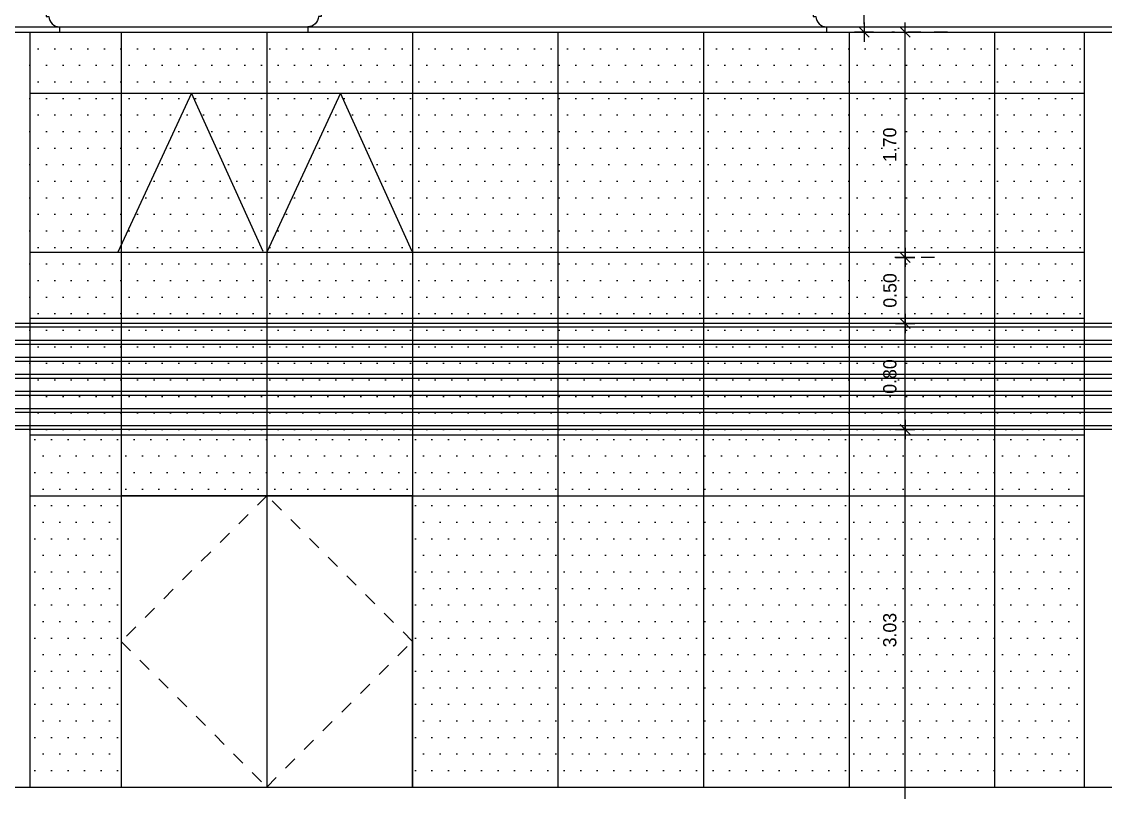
# Model space of a CAD drawing. Extents: x 185 to 567, y -69 to 170.
# Drawn here: x 314 to 322.19, y -48.38 to -42.56 of the extents above; entities that cross this region are included whole.
import ezdxf

# ---------------------------------------------------------------- set-up
doc = ezdxf.new("R2010")
doc.units = 0
doc.header["$LTSCALE"] = 0.25
doc.header["$MEASUREMENT"] = 0
doc.header["$PDMODE"] = 35
doc.header["$PDSIZE"] = -1
for name, pattern in [('DASHED', [0.75, 0.5, -0.25]), ('DOT2', [0.125, 0, -0.125]), ('HIDDEN', [9.525, 6.35, -3.175])]:
    doc.linetypes.add(name, pattern=pattern)
doc.layers.get('0').update_dxf_attribs({"linetype": 'CONTINUOUS'})
doc.layers.get('Defpoints').update_dxf_attribs({"linetype": 'CONTINUOUS'})
for name, color, linetype in [('20-SYMBOLS', 2, 'CONTINUOUS'), ('A-ELV', 2, 'CONTINUOUS'), ('A-ELV 5', 51, 'CONTINUOUS'), ('A-ELV 6', 71, 'CONTINUOUS'), ('A-GRC', 8, 'CONTINUOUS'), ('A-groves', 8, 'CONTINUOUS'), ('A-IDM', 221, 'CONTINUOUS'), ('A-SEC', 11, 'CONTINUOUS'), ('A-SECLAS', 94, 'CONTINUOUS'), ('A-WIN', 3, 'CONTINUOUS'), ('A-WIN HAT', 125, 'CONTINUOUS'), ('ELEV', 140, 'CONTINUOUS')]:
    doc.layers.add(name, color=color, linetype=linetype)
doc.styles.add('XARAB', font='xarab.shx')
doc.dimstyles.new('DIM50', dxfattribs={"dimtxt": 0.1, "dimasz": 0.06, "dimexe": 0.1, "dimexo": 0, "dimgap": 0.05, "dimtad": 1, "dimzin": 3, "dimdsep": 46, "dimtxsty": 'XARAB', "dimblk": 'DTICK', "dimcen": 0.09, "dimclrd": 256, "dimclre": 5, "dimclrt": 3, "dimadec": 0, "dimazin": 3, "dimtfac": 1, "dimtix": 1, "dimtmove": 2, "dimatfit": 0, "dimldrblk": 'DTICK', "dimfxl": 0.15, "dimtolj": 1, "dimtzin": 3, "dimlwd": -3, "dimlwe": -3, "dimarcsym": 0})

# ---------------------------------------------------------------- blocks, each defined once
blk = doc.blocks.new('A$C7860229F')
blk.add_lwpolyline([(0.1263, 0.285), (0.1263, 0.265), (0.1, 0.265), (0.1, 0.225, 0.394493), (0.02, 0.145), (0, 0.145), (0, -0.145), (0.02, -0.145, 0.394493), (0.1, -0.225), (0.1, -0.265)], format="xyb")
blk = doc.blocks.new('g-d')
at = {"layer": '20-SYMBOLS', "color": 8, "linetype": 'HIDDEN', "ltscale": 0.05}
blk.add_lwpolyline([(0, 2.2), (-1.1, 1.1), (0, 0), (1.1, 1.1)], close=True, dxfattribs=at)
at = {"layer": 'ELEV'}
blk.add_lwpolyline([(1.1, 0), (1.1, 2.2), (-1.1, 2.2), (-1.1, 0)], dxfattribs=at)
blk = doc.blocks.new('DTICK')
for p, q in [((-1.21, 0), (1.21, 0)), ((0, 1.21), (0, -1.21))]:
    blk.add_line(p, q)
at = {"color": 3}
blk.add_line((-0.63, -0.63), (0.63, 0.63), dxfattribs=at)
blk = doc.blocks.new('*D1791')
at = {"layer": 'A-IDM', "color": 5, "linetype": 'DOT2', "lineweight": -3, "transparency": 16777216}
for p, q in [((320.523, -42.0856), (320.2647, -42.0856)), ((320.4163, -42.6356), (320.2647, -42.6356))]:
    blk.add_line(p, q, dxfattribs=at)
at = {"layer": 'A-IDM', "lineweight": -3, "transparency": 16777216}
blk.add_line((320.3647, -42.5756), (320.3647, -42.1456), dxfattribs=at)
at = {"layer": 'Defpoints', "color": 0, "transparency": 16777216}
for p in [(320.3647, -42.0856), (320.523, -42.0856, 0), (320.4163, -42.6356, 0)]:
    blk.add_point(p, dxfattribs=at)
at = {"layer": 'A-IDM', "lineweight": -3, "transparency": 16777216, "xscale": 0.06, "yscale": 0.06, "zscale": 0.06}
for p, rotation in [((320.3647, -42.0856), 90), ((320.3647, -42.6356), 270)]:
    blk.add_blockref('DTICK', p, dxfattribs=dict(at, rotation=rotation))
at = {"layer": 'A-IDM', "color": 3, "transparency": 16777216, "insert": (320.2506, -42.3606), "char_height": 0.1, "attachment_point": 5, "rotation": 90, "style": 'XARAB'}
blk.add_mtext('\\A1;0.55', dxfattribs=at)
blk = doc.blocks.new('*D1889')
at = {"layer": 'A-IDM', "color": 5, "linetype": 'DOT2', "lineweight": -3, "transparency": 16777216}
for p, q in [((320.7116, -45.6357), (320.5751, -45.6357)), ((320.7116, -48.6657), (320.5751, -48.6657))]:
    blk.add_line(p, q, dxfattribs=at)
at = {"layer": 'A-IDM', "lineweight": -3, "transparency": 16777216}
blk.add_line((320.6751, -48.6057), (320.6751, -45.6957), dxfattribs=at)
at = {"layer": 'Defpoints', "color": 0, "transparency": 16777216}
for p in [(320.6751, -45.6357), (320.7116, -45.6357, 0), (320.7116, -48.6657)]:
    blk.add_point(p, dxfattribs=at)
at = {"layer": 'A-IDM', "lineweight": -3, "transparency": 16777216, "xscale": 0.06, "yscale": 0.06, "zscale": 0.06}
for p, rotation in [((320.6751, -45.6357), 90), ((320.6751, -48.6657), 270)]:
    blk.add_blockref('DTICK', p, dxfattribs=dict(at, rotation=rotation))
at = {"layer": 'A-IDM', "color": 3, "transparency": 16777216, "insert": (320.5597, -47.1507), "char_height": 0.1, "attachment_point": 5, "rotation": 90, "style": 'XARAB'}
blk.add_mtext('\\A1;3.03', dxfattribs=at)
blk = doc.blocks.new('*D1890')
at = {"layer": 'A-IDM', "color": 5, "linetype": 'DOT2', "lineweight": -3, "transparency": 16777216}
for p, q in [((320.84, -44.8357), (320.5751, -44.8357)), ((320.7116, -45.6357), (320.5751, -45.6357))]:
    blk.add_line(p, q, dxfattribs=at)
at = {"layer": 'A-IDM', "lineweight": -3, "transparency": 16777216}
blk.add_line((320.6751, -45.5757), (320.6751, -44.8957), dxfattribs=at)
at = {"layer": 'Defpoints', "color": 0, "transparency": 16777216}
for p in [(320.6751, -44.8357), (320.84, -44.8357, 0), (320.7116, -45.6357, 0)]:
    blk.add_point(p, dxfattribs=at)
at = {"layer": 'A-IDM', "lineweight": -3, "transparency": 16777216, "xscale": 0.06, "yscale": 0.06, "zscale": 0.06}
for p, rotation in [((320.6751, -44.8357), 90), ((320.6751, -45.6357), 270)]:
    blk.add_blockref('DTICK', p, dxfattribs=dict(at, rotation=rotation))
at = {"layer": 'A-IDM', "color": 3, "transparency": 16777216, "insert": (320.5601, -45.2357), "char_height": 0.1, "attachment_point": 5, "rotation": 90, "style": 'XARAB'}
blk.add_mtext('\\A1;0.80', dxfattribs=at)
blk = doc.blocks.new('*D1891')
at = {"layer": 'A-IDM', "color": 5, "linetype": 'DOT2', "lineweight": -3, "transparency": 16777216}
for p, q in [((320.8965, -44.3357), (320.5751, -44.3357)), ((320.84, -44.8357), (320.5751, -44.8357))]:
    blk.add_line(p, q, dxfattribs=at)
at = {"layer": 'A-IDM', "lineweight": -3, "transparency": 16777216}
blk.add_line((320.6751, -44.7757), (320.6751, -44.3957), dxfattribs=at)
at = {"layer": 'Defpoints', "color": 0, "transparency": 16777216}
for p in [(320.6751, -44.3357), (320.8965, -44.3357, 0), (320.84, -44.8357, 0)]:
    blk.add_point(p, dxfattribs=at)
at = {"layer": 'A-IDM', "lineweight": -3, "transparency": 16777216, "xscale": 0.06, "yscale": 0.06, "zscale": 0.06}
for p, rotation in [((320.6751, -44.3357), 90), ((320.6751, -44.8357), 270)]:
    blk.add_blockref('DTICK', p, dxfattribs=dict(at, rotation=rotation))
at = {"layer": 'A-IDM', "color": 3, "transparency": 16777216, "insert": (320.5611, -44.5857), "char_height": 0.1, "attachment_point": 5, "rotation": 90, "style": 'XARAB'}
blk.add_mtext('\\A1;0.50', dxfattribs=at)
blk = doc.blocks.new('*D1892')
at = {"layer": 'A-IDM', "color": 5, "linetype": 'DOT2', "lineweight": -3, "transparency": 16777216}
for p, q in [((320.9945, -42.6357), (320.5751, -42.6357)), ((320.8965, -44.3357), (320.5751, -44.3357))]:
    blk.add_line(p, q, dxfattribs=at)
at = {"layer": 'A-IDM', "lineweight": -3, "transparency": 16777216}
blk.add_line((320.6751, -44.2757), (320.6751, -42.6957), dxfattribs=at)
at = {"layer": 'Defpoints', "color": 0, "transparency": 16777216}
for p in [(320.6751, -42.6357), (320.9945, -42.6357, 0), (320.8965, -44.3357, 0)]:
    blk.add_point(p, dxfattribs=at)
at = {"layer": 'A-IDM', "lineweight": -3, "transparency": 16777216, "xscale": 0.06, "yscale": 0.06, "zscale": 0.06}
for p, rotation in [((320.6751, -42.6357), 90), ((320.6751, -44.3357), 270)]:
    blk.add_blockref('DTICK', p, dxfattribs=dict(at, rotation=rotation))
at = {"layer": 'A-IDM', "color": 3, "transparency": 16777216, "insert": (320.5593, -43.4857), "char_height": 0.1, "attachment_point": 5, "rotation": 90, "style": 'XARAB'}
blk.add_mtext('\\A1;1.70', dxfattribs=at)

msp = doc.modelspace()

# ---------------------------------------------------------------- hatches: boundary and pattern name
at = {"layer": 'A-WIN HAT'}
h = msp.add_hatch(dxfattribs=at)
h.set_pattern_fill('DOTS', color=256, scale=2, style=0)
h.set_pattern_definition([(0, (314.0615, -45.63555), (0.0625, 0.125), [0, -0.125])])
h.paths.add_polyline_path([(322.0314, -42.5957), (314.0615, -42.5957), (314.0615, -43.4445), (322.0314, -43.4445)])
h.paths.add_polyline_path([(322.0314, -43.4445), (314.0615, -43.4445), (314.0615, -45.6355), (322.0314, -45.6355)])
h = msp.add_hatch(dxfattribs=at)
h.set_pattern_fill('DOTS', color=256, scale=2, style=0)
h.set_pattern_definition([(0, (314.16152, -48.33556), (0.0625, 0.125), [0, -0.125])])
h.paths.add_polyline_path([(322.0314, -45.6755), (321.3515, -45.6756), (321.3515, -46.1357), (322.0314, -46.1357)])
h.paths.add_polyline_path([(322.0314, -46.1357), (321.3515, -46.1357), (321.3515, -48.3356), (322.0314, -48.3356)])
h.paths.add_polyline_path([(321.3515, -45.6756), (320.2515, -45.6756), (320.2515, -46.1357), (321.3515, -46.1357)])
h.paths.add_polyline_path([(321.3515, -46.1357), (320.2515, -46.1357), (320.2515, -48.3356), (321.3515, -48.3356)])
h.paths.add_polyline_path([(320.2515, -45.6756), (319.1515, -45.6756), (319.1515, -46.1357), (320.2515, -46.1357)])
h.paths.add_polyline_path([(320.2515, -46.1357), (319.1515, -46.1357), (319.1515, -48.3356), (320.2515, -48.3356)])
h.paths.add_polyline_path([(319.1515, -45.6756), (318.0515, -45.6756), (318.0515, -46.1357), (319.1515, -46.1357)])
h.paths.add_polyline_path([(319.1515, -46.1357), (318.0515, -46.1357), (318.0515, -48.3356), (319.1515, -48.3356)])
h.paths.add_polyline_path([(318.0515, -45.6756), (316.9515, -45.6756), (316.9515, -46.1357), (318.0515, -46.1357)])
h.paths.add_polyline_path([(318.0515, -46.1357), (316.9515, -46.1357), (316.9515, -48.3356), (318.0515, -48.3356)])
h.paths.add_polyline_path([(316.9515, -45.6756), (315.8515, -45.6756), (315.8515, -46.1356), (316.9515, -46.1356)])
h.paths.add_polyline_path([(315.8515, -45.6756), (314.7515, -45.6756), (314.7515, -46.1356), (315.8515, -46.1356)])
h.paths.add_polyline_path([(314.7515, -45.6756), (314.0615, -45.6756), (314.0615, -46.1357), (314.7515, -46.1357), (314.7515, -46.1356)])
h.paths.add_polyline_path([(314.7515, -46.1357), (314.0615, -46.1357), (314.0615, -48.3356), (314.7515, -48.3356)])

# ---------------------------------------------------------------- linework, layer by layer
at = {"layer": 'A-ELV'}
for p, q in [((327.2515, -44.8357, -0.0001), (299.3, -44.8357, -0.0001)), ((327.2515, -44.8642, -0.0001), (299.3, -44.8642, -0.0001)), ((327.2515, -44.9642, -0.0001), (299.3, -44.9642, -0.0001)), ((327.2515, -44.9928, -0.0001), (299.3, -44.9928, -0.0001)), ((327.2515, -45.0928, -0.0001), (299.3, -45.0928, -0.0001)), ((327.2515, -45.1214, -0.0001), (299.3, -45.1214, -0.0001)), ((327.2515, -45.2214, -0.0001), (299.3, -45.2214, -0.0001)), ((327.2515, -45.2499, -0.0001), (299.3, -45.2499, -0.0001)), ((327.2515, -45.3499, -0.0001), (299.3, -45.3499, -0.0001)), ((327.2515, -45.3785, -0.0001), (299.3, -45.3785, -0.0001)), ((327.2515, -45.4785, -0.0001), (299.3, -45.4785, -0.0001)), ((327.2515, -45.5071, -0.0001), (299.3, -45.5071, -0.0001)), ((327.2515, -45.6071, -0.0001), (299.3, -45.6071, -0.0001)), ((327.2515, -45.6357, -0.0001), (299.3, -45.6357, -0.0001))]:
    msp.add_line(p, q, dxfattribs=at)
at = {"layer": 'A-ELV 5'}
for p, q in [((314.0615, -42.6357, 0), (314.0615, -48.3356, 0)), ((322.0314, -48.3356, 0), (322.0314, -42.6357, 0)), ((322.0314, -48.3356, 0), (322.0314, -42.6357, 0))]:
    msp.add_line(p, q, dxfattribs=at)
at = {"layer": 'A-ELV 6'}
msp.add_line((300.0015, -42.6357, 0), (327.6015, -42.6357, 0), dxfattribs=at)
at = {"layer": 'A-GRC'}
msp.add_line((300.0015, -42.5957, 0), (327.5993, -42.5957, 0), dxfattribs=at)
at = {"layer": 'A-groves'}
for p, q in [((315.2814, -43.0957, -0.0002), (314.7261, -44.2958, -0.0001)), ((315.8246, -44.2922, -0.0002), (315.2814, -43.0957, -0.0002)), ((316.4078, -43.0957, -0.0002), (315.8525, -44.2958, -0.0001)), ((316.9511, -44.2922, -0.0002), (316.4078, -43.0957, -0.0002))]:
    msp.add_line(p, q, dxfattribs=at)
at = {"layer": 'A-SECLAS'}
msp.add_line((306.3215, -48.3356), (343.6615, -48.3356), dxfattribs=at)
at = {"layer": 'A-WIN'}
for p, q in [((314.7515, -42.6357), (314.7515, -48.3356)), ((315.8515, -42.6357), (315.8515, -48.3356)), ((316.9515, -42.6357), (316.9515, -48.3356)), ((318.0515, -42.6357), (318.0515, -48.3356)), ((319.1515, -42.6357), (319.1515, -48.3356)), ((320.2515, -42.6357), (320.2515, -48.3356)), ((321.3515, -42.6357), (321.3515, -48.3356)), ((314.0615, -43.0957), (322.0314, -43.0957)), ((314.0615, -44.2957), (322.0314, -44.2957)), ((314.0615, -44.7957), (322.0314, -44.7957)), ((314.0615, -46.1357), (322.0314, -46.1357))]:
    msp.add_line(p, q, dxfattribs=at)
at = {"layer": 'ELEV'}
msp.add_line((314.0615, -45.6756, 0), (322.0314, -45.6755, 0), dxfattribs=at)

# ---------------------------------------------------------------- block references
at = {"layer": 'A-ELV 6'}
for p in [(314.1852, -42.3707, 0), (319.9815, -42.3707, 0)]:
    msp.add_blockref('A$C7860229F', p, dxfattribs=at)
at = {"layer": 'A-ELV 6', "xscale": -1}
msp.add_blockref('A$C7860229F', (316.2615, -42.3707, 0), dxfattribs=at)
at = {"layer": 'A-SEC', "color": 6, "linetype": 'DASHED'}
msp.add_blockref('g-d', (315.8515, -48.3356), dxfattribs=at)

# ---------------------------------------------------------------- dimensions: what is measured, and where the dimension line sits
at = {"layer": 'A-IDM'}
dim = msp.add_linear_dim(base=(320.3647, -42.0856, 0), p1=(320.4163, -42.6356, 0), p2=(320.523, -42.0856, 0), angle=90, dimstyle='DIM50', override={"dimfxl": 0.15}, dxfattribs=at)
dim.commit()
dim.dimension.update_dxf_attribs({"geometry": '*D1791', "text_midpoint": (320.2506, -42.3606, 0)})
at = {"layer": 'A-IDM', "color": 5}
for base, p1, p2, picture, middle in [((320.6751, -42.6357, 0), (320.8965, -44.3357, 0), (320.9945, -42.6357, 0), '*D1892', (320.5593, -43.4857, 0)), ((320.6751, -44.3357, 0), (320.84, -44.8357, 0), (320.8965, -44.3357, 0), '*D1891', (320.5611, -44.5857, 0)), ((320.6751, -44.8357, 0), (320.7116, -45.6357, 0), (320.84, -44.8357, 0), '*D1890', (320.5601, -45.2357, 0)), ((320.6751, -45.6357, 0), (320.7116, -48.6657, 0), (320.7116, -45.6357, 0), '*D1889', (320.5597, -47.1507, 0))]:
    dim = msp.add_linear_dim(base=base, p1=p1, p2=p2, angle=90, dimstyle='DIM50', dxfattribs=at)
    dim.commit()
    dim.dimension.update_dxf_attribs({"geometry": picture, "text_midpoint": middle})

doc.saveas('drawing.dxf')
